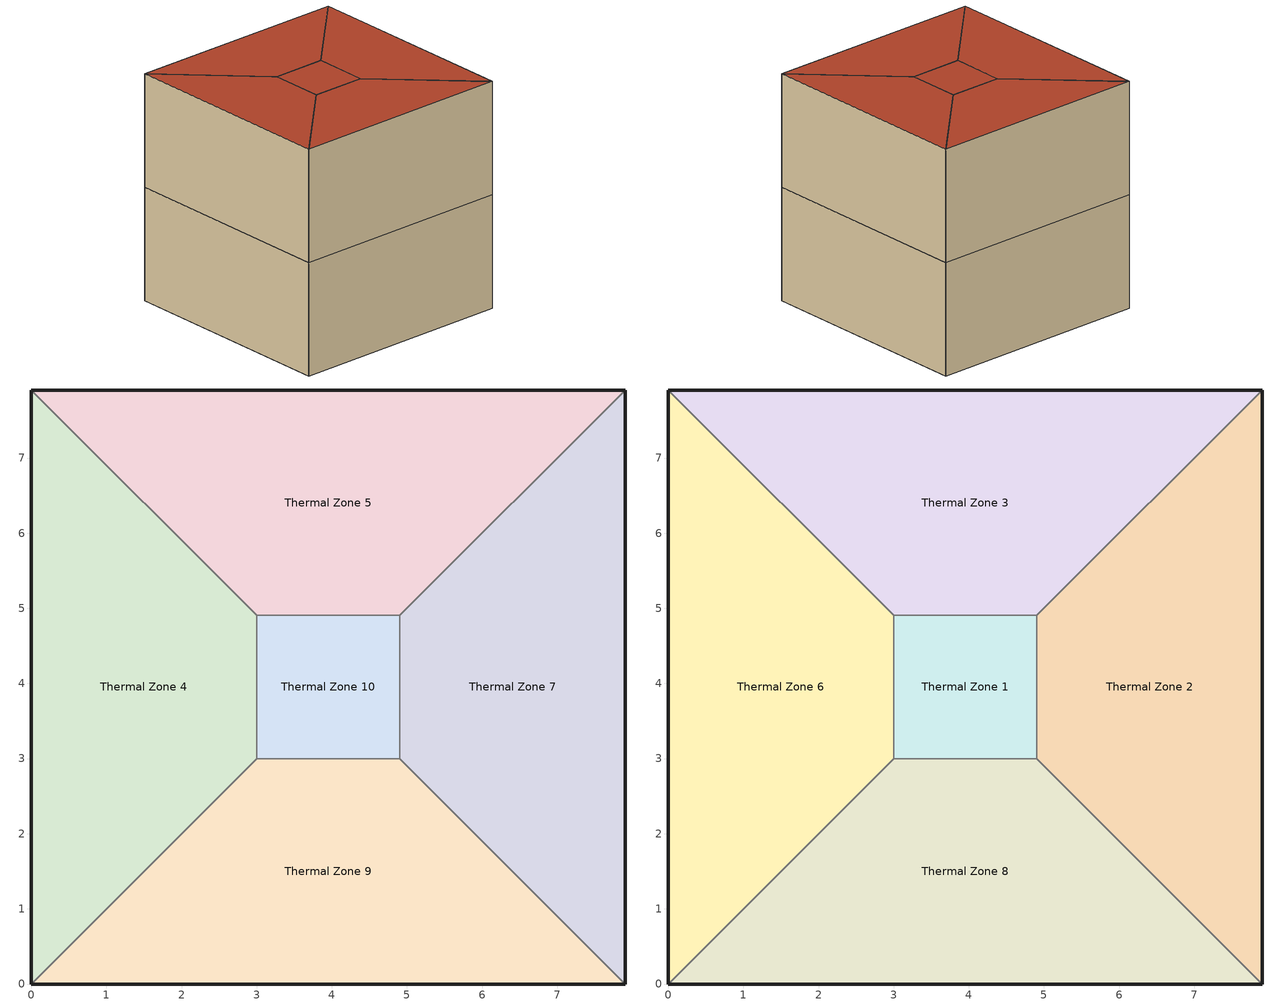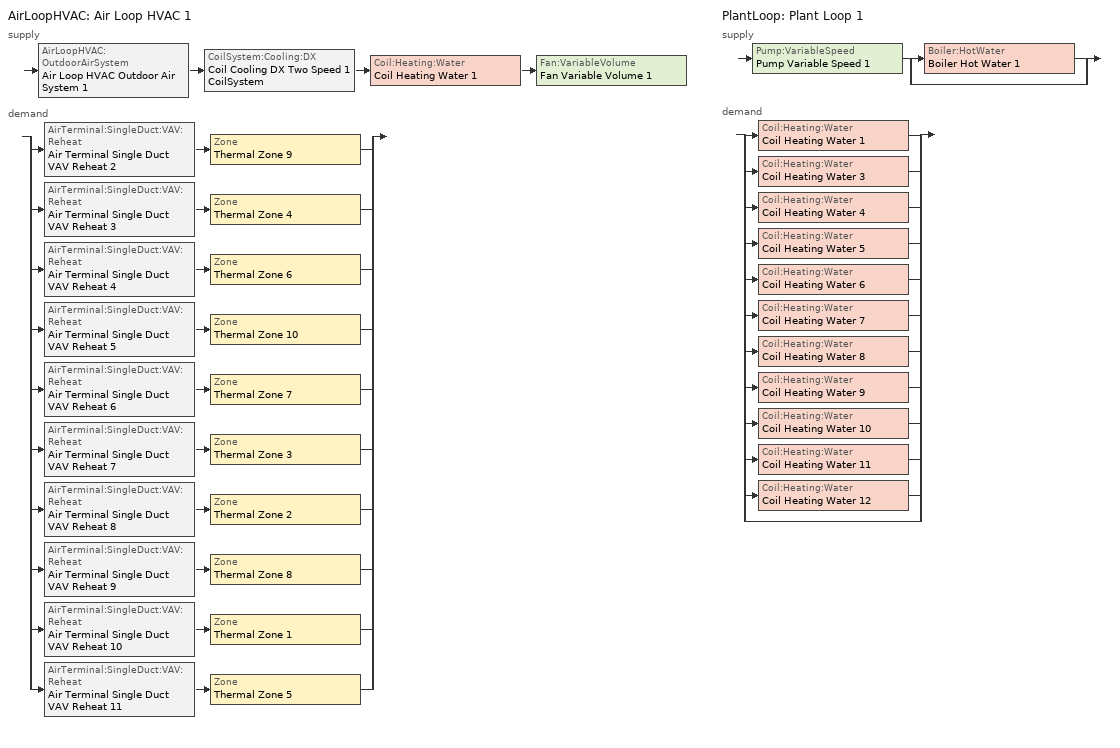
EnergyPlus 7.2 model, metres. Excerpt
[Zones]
Thermal Zone 7
 floor ground (000_ExtSlabCarpet_4in_ClimateZone 1-8): 7.91,7.91 7.91,0 4.91,3 4.91,4.91 z0
 wall outside (ASHRAE_189.1-2009_ExtWall_SteelFrame_ClimateZone 4-8): 7.91,0 7.91,7.91 z0:4
 wall to Thermal Zone 10 (000_Interior Wall): 4.91,4.91 4.91,3 z0:4
 wall to Thermal Zone 9 (000_Interior Wall): 4.91,3 7.91,0 z0:4
 wall to Thermal Zone 5 (000_Interior Wall): 7.91,7.91 4.91,4.91 z0:4
Thermal Zone 9
 floor ground (000_ExtSlabCarpet_4in_ClimateZone 1-8): 7.91,0 0,0 3,3 4.91,3 z0
 wall outside (ASHRAE_189.1-2009_ExtWall_SteelFrame_ClimateZone 4-8): 0,0 7.91,0 z0:4
 wall to Thermal Zone 10 (000_Interior Wall): 4.91,3 3,3 z0:4
 wall to Thermal Zone 4 (000_Interior Wall): 3,3 0,0 z0:4
Thermal Zone 4
 floor ground (000_ExtSlabCarpet_4in_ClimateZone 1-8): 0,0 0,7.91 3,4.91 3,3 z0
 wall outside (ASHRAE_189.1-2009_ExtWall_SteelFrame_ClimateZone 4-8): 0,7.91 0,0 z0:4
 wall to Thermal Zone 5 (000_Interior Wall): 3,4.91 0,7.91 z0:4
 wall to Thermal Zone 10 (000_Interior Wall): 3,3 3,4.91 z0:4
Thermal Zone 10
 floor ground (000_ExtSlabCarpet_4in_ClimateZone 1-8): 3,3 3,4.91 4.91,4.91 4.91,3 z0
 wall to Thermal Zone 5 (000_Interior Wall): 4.91,4.91 3,4.91 z0:4
Thermal Zone 5
 floor ground (000_ExtSlabCarpet_4in_ClimateZone 1-8): 0,7.91 7.91,7.91 4.91,4.91 3,4.91 z0
 wall outside (ASHRAE_189.1-2009_ExtWall_SteelFrame_ClimateZone 4-8): 7.91,7.91 0,7.91 z0:4
Thermal Zone 3
 floor to Thermal Zone 5 (000_Interior Floor): 0,7.91 7.91,7.91 4.91,4.91 3,4.91 z4
 wall outside (ASHRAE_189.1-2009_ExtWall_SteelFrame_ClimateZone 4-8): 7.91,7.91 0,7.91 z4:8
 wall to Thermal Zone 6 (000_Interior Wall): 0,7.91 3,4.91 z4:8
 wall to Thermal Zone 2 (000_Interior Wall): 4.91,4.91 7.91,7.91 z4:8
 wall to Thermal Zone 1 (000_Interior Wall): 3,4.91 4.91,4.91 z4:8
 roof outside (ASHRAE_189.1-2009_ExtRoof_IEAD_ClimateZone 2-5): 3,4.91 4.91,4.91 7.91,7.91 0,7.91 z8
Thermal Zone 6
 floor to Thermal Zone 4 (000_Interior Floor): 0,0 0,7.91 3,4.91 3,3 z4
 wall outside (ASHRAE_189.1-2009_ExtWall_SteelFrame_ClimateZone 4-8): 0,7.91 0,0 z4:8
 wall to Thermal Zone 1 (000_Interior Wall): 3,3 3,4.91 z4:8
 wall to Thermal Zone 8 (000_Interior Wall): 0,0 3,3 z4:8
 roof outside (ASHRAE_189.1-2009_ExtRoof_IEAD_ClimateZone 2-5): 3,3 3,4.91 0,7.91 0,0 z8
Thermal Zone 1
 floor to Thermal Zone 10 (000_Interior Floor): 3,3 3,4.91 4.91,4.91 4.91,3 z4
 wall to Thermal Zone 8 (000_Interior Wall): 3,3 4.91,3 z4:8
 wall to Thermal Zone 2 (000_Interior Wall): 4.91,3 4.91,4.91 z4:8
 roof outside (ASHRAE_189.1-2009_ExtRoof_IEAD_ClimateZone 2-5): 4.91,3 4.91,4.91 3,4.91 3,3 z8
Thermal Zone 8
 floor to Thermal Zone 9 (000_Interior Floor): 7.91,0 0,0 3,3 4.91,3 z4
 wall outside (ASHRAE_189.1-2009_ExtWall_SteelFrame_ClimateZone 4-8): 0,0 7.91,0 z4:8
 wall to Thermal Zone 2 (000_Interior Wall): 7.91,0 4.91,3 z4:8
 roof outside (ASHRAE_189.1-2009_ExtRoof_IEAD_ClimateZone 2-5): 4.91,3 3,3 0,0 7.91,0 z8
Thermal Zone 2
 floor to Thermal Zone 7 (000_Interior Floor): 7.91,7.91 7.91,0 4.91,3 4.91,4.91 z4
 wall outside (ASHRAE_189.1-2009_ExtWall_SteelFrame_ClimateZone 4-8): 7.91,0 7.91,7.91 z4:8
 roof outside (ASHRAE_189.1-2009_ExtRoof_IEAD_ClimateZone 2-5): 4.91,4.91 4.91,3 7.91,0 7.91,7.91 z8
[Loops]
AirLoopHVAC 'Air Loop HVAC 1'
 supply: AirLoopHVAC:OutdoorAirSystem 'Air Loop HVAC Outdoor Air System 1' > CoilSystem:Cooling:DX 'Coil Cooling DX Two Speed 1 CoilSystem' > Coil:Heating:Water 'Coil Heating Water 1' > Fan:VariableVolume 'Fan Variable Volume 1'
 demand: split
  | AirTerminal:SingleDuct:VAV:Reheat 'Air Terminal Single Duct VAV Reheat 2' > Zone 'Thermal Zone 9'
  | AirTerminal:SingleDuct:VAV:Reheat 'Air Terminal Single Duct VAV Reheat 3' > Zone 'Thermal Zone 4'
  | AirTerminal:SingleDuct:VAV:Reheat 'Air Terminal Single Duct VAV Reheat 4' > Zone 'Thermal Zone 6'
  | AirTerminal:SingleDuct:VAV:Reheat 'Air Terminal Single Duct VAV Reheat 5' > Zone 'Thermal Zone 10'
  | AirTerminal:SingleDuct:VAV:Reheat 'Air Terminal Single Duct VAV Reheat 6' > Zone 'Thermal Zone 7'
  | AirTerminal:SingleDuct:VAV:Reheat 'Air Terminal Single Duct VAV Reheat 7' > Zone 'Thermal Zone 3'
  | AirTerminal:SingleDuct:VAV:Reheat 'Air Terminal Single Duct VAV Reheat 8' > Zone 'Thermal Zone 2'
  | AirTerminal:SingleDuct:VAV:Reheat 'Air Terminal Single Duct VAV Reheat 9' > Zone 'Thermal Zone 8'
  | AirTerminal:SingleDuct:VAV:Reheat 'Air Terminal Single Duct VAV Reheat 10' > Zone 'Thermal Zone 1'
  | AirTerminal:SingleDuct:VAV:Reheat 'Air Terminal Single Duct VAV Reheat 11' > Zone 'Thermal Zone 5'
PlantLoop 'Plant Loop 1'
 supply: Pump:VariableSpeed 'Pump Variable Speed 1' > split
  | Boiler:HotWater 'Boiler Hot Water 1'
  | bypass
 demand: split
  | Coil:Heating:Water 'Coil Heating Water 1'
  | Coil:Heating:Water 'Coil Heating Water 3'
  | Coil:Heating:Water 'Coil Heating Water 4'
  | Coil:Heating:Water 'Coil Heating Water 5'
  | Coil:Heating:Water 'Coil Heating Water 6'
  | Coil:Heating:Water 'Coil Heating Water 7'
  | Coil:Heating:Water 'Coil Heating Water 8'
  | Coil:Heating:Water 'Coil Heating Water 9'
  | Coil:Heating:Water 'Coil Heating Water 10'
  | Coil:Heating:Water 'Coil Heating Water 11'
  | Coil:Heating:Water 'Coil Heating Water 12'
  | bypass
[Site:Location]
San Francisco Intl Ap_CA_USA Design_Conditions: Latitude {deg}=37.62; Longitude {deg}=-122.4; Time Zone {hr}=-8; Elevation {m}=2
[SizingPeriod:DesignDay] Day of Month=21; Dry-Bulb Temperature Range Modifier Type=DefaultMultipliers; Barometric Pressure {Pa}=101301; Rain Indicator=No; Snow Indicator=No; Daylight Saving Time Indicator=No
Name | Month | Day Type | Maximum Dry-Bulb Temperature {C} | Daily Dry-Bulb Temperature Range {deltaC} | Humidity Condition Type | Enthalpy at Maximum Dry-Bulb {J/kg} | Wind Speed {m/s} | Wind Direction {deg} | Solar Model Indicator | ASHRAE Clear Sky Optical Depth for Beam Irradiance (taub) | ASHRAE Clear Sky Optical Depth for Diffuse Irradiance (taud) | Wetbulb or DewPoint at Maximum Dry-Bulb {C} | Sky Clearness
San Francisco Intl Ap Ann Clg 2% Condns Enth=>MDB | 8 | SummerDesignDay | 22.4 | 8.5 | Enthalpy | 47600 | 5.9 | 310 | ASHRAETau | 0.365 | 2.435
San Francisco Intl Ap Ann Clg 2% Condns DP=>MDB | 8 | SummerDesignDay | 18.7 | 8.5 | Dewpoint |  | 5.9 | 310 | ASHRAETau | 0.365 | 2.435 | 14.7
San Francisco Intl Ap Ann Hum_n 99.6% Condns DP=>MCDB | 1 | WinterDesignDay | 10.7 | 0 | Dewpoint |  | 2.2 | 150 | ASHRAEClearSky |  |  | -3.7 | 0
San Francisco Intl Ap Ann Htg 99% Condns DB | 1 | WinterDesignDay | 4.9 | 0 | Wetbulb |  | 2.2 | 150 | ASHRAEClearSky |  |  | 4.9 | 0
San Francisco Intl Ap Ann Htg Wind 99.6% Condns WS=>MCDB | 1 | WinterDesignDay | 12.1 | 0 | Wetbulb |  | 12.9 | 150 | ASHRAEClearSky |  |  | 12.1 | 0
San Francisco Intl Ap Ann Clg 1% Condns Enth=>MDB | 8 | SummerDesignDay | 23.8 | 8.5 | Enthalpy | 49800 | 5.9 | 310 | ASHRAETau | 0.365 | 2.435
San Francisco Intl Ap Ann Hum_n 99% Condns DP=>MCDB | 1 | WinterDesignDay | 11.2 | 0 | Dewpoint |  | 2.2 | 150 | ASHRAEClearSky |  |  | -1.2 | 0
San Francisco Intl Ap Ann Clg 1% Condns DB=>MWB | 8 | SummerDesignDay | 25.7 | 8.5 | Wetbulb |  | 5.9 | 310 | ASHRAETau | 0.365 | 2.435 | 16.7
San Francisco Intl Ap Ann Clg 1% Condns DP=>MDB | 8 | SummerDesignDay | 19.2 | 8.5 | Dewpoint |  | 5.9 | 310 | ASHRAETau | 0.365 | 2.435 | 15.3
San Francisco Intl Ap Ann Clg 2% Condns WB=>MDB | 8 | SummerDesignDay | 22.4 | 8.5 | Wetbulb |  | 5.9 | 310 | ASHRAETau | 0.365 | 2.435 | 17
San Francisco Intl Ap Ann Clg .4% Condns Enth=>MDB | 8 | SummerDesignDay | 25.8 | 8.5 | Enthalpy | 52400 | 5.9 | 310 | ASHRAETau | 0.365 | 2.435
San Francisco Intl Ap Ann Clg .4% Condns DB=>MWB | 8 | SummerDesignDay | 28.3 | 8.5 | Wetbulb |  | 5.9 | 310 | ASHRAETau | 0.365 | 2.435 | 17.2
San Francisco Intl Ap Ann Htg Wind 99% Condns WS=>MCDB | 1 | WinterDesignDay | 12.2 | 0 | Wetbulb |  | 11.6 | 150 | ASHRAEClearSky |  |  | 12.2 | 0
San Francisco Intl Ap Ann Clg .4% Condns DP=>MDB | 8 | SummerDesignDay | 19.9 | 8.5 | Dewpoint |  | 5.9 | 310 | ASHRAETau | 0.365 | 2.435 | 16.1
San Francisco Intl Ap Ann Htg 99.6% Condns DB | 1 | WinterDesignDay | 3.8 | 0 | Wetbulb |  | 2.2 | 150 | ASHRAEClearSky |  |  | 3.8 | 0
San Francisco Intl Ap Ann Clg .4% Condns WB=>MDB | 8 | SummerDesignDay | 25.7 | 8.5 | Wetbulb |  | 5.9 | 310 | ASHRAETau | 0.365 | 2.435 | 18.6
San Francisco Intl Ap Ann Clg 1% Condns WB=>MDB | 8 | SummerDesignDay | 23.9 | 8.5 | Wetbulb |  | 5.9 | 310 | ASHRAETau | 0.365 | 2.435 | 17.8
San Francisco Intl Ap Ann Clg 2% Condns DB=>MWB | 8 | SummerDesignDay | 23.6 | 8.5 | Wetbulb |  | 5.9 | 310 | ASHRAETau | 0.365 | 2.435 | 16.2
[Building]
Building 1
[Material] Thermal Absorptance=0.9
Name | Roughness | Thickness {m} | Conductivity {W/m-K} | Density {kg/m3} | Specific Heat {J/kg-K} | Solar Absorptance | Visible Absorptance
Wall Insulation [39] | MediumRough | 0.1184 | 0.045 | 265 | 836.8 | 0.7 | 0.7
Metal Decking | MediumSmooth | 0.0015 | 45.006 | 7680 | 418.4 | 0.7 | 0.3
Roof Membrane | VeryRough | 0.0095 | 0.16 | 1121.29 | 1460 | 0.7 | 0.7
000_G01a 19mm gypsum board | MediumSmooth | 0.019 | 0.16 | 800 | 1090 | 0.7 | 0.7
000_F16 Acoustic tile | MediumSmooth | 0.0191 | 0.06 | 368 | 590 | 0.7 | 0.7
MAT-CC05 4 HW CONCRETE | Rough | 0.1016 | 1.311 | 2240 | 836.8 | 0.7 | 0.7
Roof Insulation [21] | MediumRough | 0.2105 | 0.049 | 265 | 836.8 | 0.7 | 0.7
1/2IN Gypsum | Smooth | 0.0127 | 0.16 | 784.9 | 830 | 0.92 | 0.92
000_M11 100mm lightweight concrete | MediumRough | 0.1016 | 0.53 | 1280 | 840 | 0.7 | 0.7
[Material:AirGap]
Name | Thermal Resistance {m2-K/W}
000_F04 Wall air space resistance | 0.15
000_F05 Ceiling air space resistance | 0.18
[Material:NoMass] Thermal Absorptance=0.9; Solar Absorptance=0.7
Name | Roughness | Thermal Resistance {m2-K/W} | Visible Absorptance
MAT-SHEATH | Rough | 0.3626 | 0.7
CP02 CARPET PAD | VeryRough | 0.2165 | 0.8
[Construction]
000_Interior Floor: 000_F16 Acoustic tile, 000_F05 Ceiling air space resistance, 000_M11 100mm lightweight concrete
000_ExtSlabCarpet_4in_ClimateZone 1-8: MAT-CC05 4 HW CONCRETE, CP02 CARPET PAD
ASHRAE_189.1-2009_ExtWall_SteelFrame_ClimateZone 4-8: MAT-SHEATH, Wall Insulation [39], 1/2IN Gypsum
ASHRAE_189.1-2009_ExtRoof_IEAD_ClimateZone 2-5: Roof Membrane, Roof Insulation [21], Metal Decking
000_Interior Wall: 000_G01a 19mm gypsum board, 000_F04 Wall air space resistance, 000_G01a 19mm gypsum board
[AirLoopHVAC]
Air Loop HVAC 1: Design Supply Air Flow Rate {m3/s}=AutoSize
[Sizing:System]
Air Loop HVAC 1: Type of Load to Size On=Sensible; Design Outdoor Air Flow Rate {m3/s}=Autosize; Minimum System Air Flow Ratio=0.3; Preheat Design Temperature {C}=7; Preheat Design Humidity Ratio {kgWater/kgDryAir}=0.008; Precool Design Temperature {C}=12.8; Precool Design Humidity Ratio {kgWater/kgDryAir}=0.008; Central Cooling Design Supply Air Temperature {C}=12.8; Central Heating Design Supply Air Temperature {C}=12.8; Sizing Option=NonCoincident; 100% Outdoor Air in Cooling=Yes; 100% Outdoor Air in Heating=Yes; Central Cooling Design Supply Air Humidity Ratio {kgWater/kgDryAir}=0.0085; Central Heating Design Supply Air Humidity Ratio {kgWater/kgDryAir}=0.008; Cooling Design Air Flow Method=DesignDay; Cooling Design Air Flow Rate {m3/s}=0; Heating Design Air Flow Method=DesignDay; Heating Design Air Flow Rate {m3/s}=0; System Outdoor Air Method=ZoneSum
[Controller:WaterCoil]
Controller Water Coil 1: Control Variable=Temperature; Action=Normal; Actuator Variable=Flow; Controller Convergence Tolerance {deltaC}=Autosize; Maximum Actuated Flow {m3/s}=Autosize; Minimum Actuated Flow {m3/s}=1e-07
[AvailabilityManager:Scheduled]
Name | Schedule
AvailabilityManager:Scheduled {e9820770-35a8-42e6-8438-46f8cad675e8} | Schedule:Compact {741fd80c-dce1-406e-8952-50b60e634e3b}
AvailabilityManager:Scheduled {794e5195-6671-438f-8b8c-f1e00ea26132} | Schedule:Compact {b5565e87-5f52-480e-b9fb-3f58529bb9a9}
[Controller:OutdoorAir]
Controller Outdoor Air 1: Minimum Outdoor Air Flow Rate {m3/s}=Autosize; Maximum Outdoor Air Flow Rate {m3/s}=Autosize; Economizer Control Type=FixedDryBulb; Economizer Control Action Type=ModulateFlow; Economizer Maximum Limit Dry-Bulb Temperature {C}=30; Economizer Maximum Limit Enthalpy {J/kg}=64000; Economizer Minimum Limit Dry-Bulb Temperature {C}=-100; Lockout Type=NoLockout; Minimum Limit Type=FixedMinimum; High Humidity Control=No; Control High Indoor Humidity Based on Outdoor Humidity Ratio=Yes; Heat Recovery Bypass Control Type=BypassWhenOAFlowGreaterThanMinimum
[SetpointManager:MixedAir] Control Variable=Temperature
Setpoint Manager Mixed Air 3; Setpoint Manager Mixed Air 2; Setpoint Manager Mixed Air 1
[CoilSystem:Cooling:DX]
Coil Cooling DX Two Speed 1 CoilSystem: Availability Schedule=Always_On; Cooling Coil=Coil Cooling DX Two Speed 1
[Coil:Cooling:DX:TwoSpeed]
Coil Cooling DX Two Speed 1: Availability Schedule=Always_On; Rated High Speed Total Cooling Capacity {W}=Autosize; Rated High Speed Sensible Heat Ratio=Autosize; Rated High Speed COP {W/W}=5.5; Rated High Speed Air Flow Rate {m3/s}=Autosize; Total Cooling Capacity Function of Temperature Curve=Curve Biquadratic 1; Total Cooling Capacity Function of Flow Fraction Curve=Curve Quadratic 1; Energy Input Ratio Function of Temperature Curve=Curve Biquadratic 2; Energy Input Ratio Function of Flow Fraction Curve=Curve Quadratic 2; Part Load Fraction Correlation Curve=Curve Quadratic 3; Rated Low Speed Total Cooling Capacity {W}=Autosize; Rated Low Speed Sensible Heat Ratio=0.69; Rated Low Speed COP {W/W}=6.6; Rated Low Speed Air Flow Rate {m3/s}=Autosize; Low Speed Total Cooling Capacity Function of Temperature Curve=Curve Biquadratic 3; Low Speed Energy Input Ratio Function of Temperature Curve=Curve Biquadratic 4; Condenser Type=AirCooled; High Speed Evaporative Condenser Effectiveness=0; Low Speed Evaporative Condenser Effectiveness=0; Basin Heater Capacity {W/K}=10; Basin Heater Setpoint Temperature {C}=2
[Coil:Heating:Water] Availability Schedule=Always_On; U-Factor Times Area Value {W/K}=Autosize; Maximum Water Flow Rate {m3/s}=Autosize; Performance Input Method=UFactorTimesAreaAndDesignWaterFlowRate; Rated Capacity {W}=Autosize; Rated Inlet Water Temperature {C}=82.2; Rated Inlet Air Temperature {C}=16.6; Rated Outlet Water Temperature {C}=71.1; Rated Outlet Air Temperature {C}=32.2; Rated Ratio for Air and Water Convection=0.5
Coil Heating Water 1; Coil Heating Water 3; Coil Heating Water 4; Coil Heating Water 5; Coil Heating Water 6; Coil Heating Water 7; Coil Heating Water 8; Coil Heating Water 9; Coil Heating Water 10; Coil Heating Water 11; Coil Heating Water 12
[Fan:VariableVolume]
Fan Variable Volume 1: Availability Schedule=Always_On; Fan Efficiency=0.5; Pressure Rise {Pa}=500; Maximum Flow Rate {m3/s}=AutoSize; Fan Power Minimum Flow Rate Input Method=FixedFlowRate; Fan Power Minimum Flow Fraction=0; Fan Power Minimum Air Flow Rate {m3/s}=0; Motor Efficiency=0.93; Motor In Airstream Fraction=1; Fan Power Coefficient 1=0.0407599; Fan Power Coefficient 2=0.088045; Fan Power Coefficient 3=-0.0729261; Fan Power Coefficient 4=0.94374; Fan Power Coefficient 5=0
[SetpointManager:Scheduled] Control Variable=Temperature
Name | Schedule
Setpoint Manager Scheduled 1 | Deck_Temperature
Setpoint Manager Scheduled 2 | Hot_Water_Temperature
[AirTerminal:SingleDuct:VAV:Reheat] Availability Schedule=Always_On; Maximum Air Flow Rate {m3/s}=Autosize; Zone Minimum Air Flow Input Method=Constant; Constant Minimum Air Flow Fraction=0.3; Fixed Minimum Air Flow Rate {m3/s}=0.3; Maximum Hot Water or Steam Flow Rate {m3/s}=Autosize; Minimum Hot Water or Steam Flow Rate {m3/s}=0; Convergence Tolerance=0.001; Damper Heating Action=Normal; Maximum Flow per Zone Floor Area During Reheat {m3/s-m2}=Autocalculate; Maximum Flow Fraction During Reheat=Autocalculate; Maximum Reheat Air Temperature {C}=35
Name | Reheat Coil
Air Terminal Single Duct VAV Reheat 2 | Coil Heating Water 3
Air Terminal Single Duct VAV Reheat 3 | Coil Heating Water 4
Air Terminal Single Duct VAV Reheat 4 | Coil Heating Water 5
Air Terminal Single Duct VAV Reheat 5 | Coil Heating Water 6
Air Terminal Single Duct VAV Reheat 6 | Coil Heating Water 7
Air Terminal Single Duct VAV Reheat 7 | Coil Heating Water 8
Air Terminal Single Duct VAV Reheat 8 | Coil Heating Water 9
Air Terminal Single Duct VAV Reheat 9 | Coil Heating Water 10
Air Terminal Single Duct VAV Reheat 10 | Coil Heating Water 11
Air Terminal Single Duct VAV Reheat 11 | Coil Heating Water 12
[PlantLoop]
Plant Loop 1: Fluid Type=Water; Plant Equipment Operation Scheme=Plant Loop 1 Operation Scheme List; Maximum Loop Temperature {C}=100; Minimum Loop Temperature {C}=0; Maximum Loop Flow Rate {m3/s}=Autosize; Minimum Loop Flow Rate {m3/s}=0; Plant Loop Volume {m3}=Autocalculate; Load Distribution Scheme=Optimal
[PlantEquipmentOperationSchemes]
Plant Loop 1 Operation Scheme List: Control Scheme Object Type 1=PlantEquipmentOperation:HeatingLoad; Control Scheme Name 1=Plant Loop 1 Heating Operation Scheme; Control Scheme Schedule Name 1=Plant Loop 1 On Schedule
[PlantEquipmentOperation:HeatingLoad]
Plant Loop 1 Heating Operation Scheme: Load Range Lower Limit 1 {W}=0; Load Range Upper Limit 1 {W}=1000000000; Range Equipment List Name 1=Plant Loop 1 Heating Equipment List
[PlantEquipmentList]
Plant Loop 1 Heating Equipment List: Boiler:HotWater, Boiler Hot Water 1
[Sizing:Plant]
Plant Loop 1: Loop Type=Heating; Design Loop Exit Temperature {C}=82; Loop Design Temperature Difference {deltaC}=11
[Pump:VariableSpeed]
Pump Variable Speed 1: Rated Flow Rate {m3/s}=Autosize; Rated Pump Head {Pa}=179352; Rated Power Consumption {W}=Autosize; Motor Efficiency=0.9; Fraction of Motor Inefficiencies to Fluid Stream=0; Coefficient 1 of the Part Load Performance Curve=0; Coefficient 2 of the Part Load Performance Curve=1; Coefficient 3 of the Part Load Performance Curve=0; Coefficient 4 of the Part Load Performance Curve=0; Minimum Flow Rate {m3/s}=0; Pump Control Type=Intermittent
[Boiler:HotWater]
Boiler Hot Water 1: Fuel Type=Gasoline; Nominal Capacity {W}=Autosize; Nominal Thermal Efficiency=0.66; Design Water Outlet Temperature {C}=82; Design Water Flow Rate {m3/s}=Autosize; Minimum Part Load Ratio=0; Maximum Part Load Ratio=1; Optimum Part Load Ratio=1; Water Outlet Upper Temperature Limit {C}=99; Boiler Flow Mode=ConstantFlow; Parasitic Electric Load {W}=0; Sizing Factor=1
[Zone]
Thermal Zone 3; Thermal Zone 6; Thermal Zone 1; Thermal Zone 7; Thermal Zone 8; Thermal Zone 2; Thermal Zone 9; Thermal Zone 4; Thermal Zone 10; Thermal Zone 5
[ZoneControl:Thermostat] Control Object Type 1=ThermostatSetpoint:DualSetpoint; Control Name 1=Thermostat Setpoint Dual Setpoint 1
Name | Zone or ZoneList | Control Type Schedule
Thermal Zone 3 Thermostat | Thermal Zone 3 | Thermal Zone 3 Thermostat Schedule
Thermal Zone 6 Thermostat | Thermal Zone 6 | Thermal Zone 6 Thermostat Schedule
Thermal Zone 1 Thermostat | Thermal Zone 1 | Thermal Zone 1 Thermostat Schedule
Thermal Zone 7 Thermostat | Thermal Zone 7 | Thermal Zone 7 Thermostat Schedule
Thermal Zone 8 Thermostat | Thermal Zone 8 | Thermal Zone 8 Thermostat Schedule
Thermal Zone 2 Thermostat | Thermal Zone 2 | Thermal Zone 2 Thermostat Schedule
Thermal Zone 9 Thermostat | Thermal Zone 9 | Thermal Zone 9 Thermostat Schedule
Thermal Zone 4 Thermostat | Thermal Zone 4 | Thermal Zone 4 Thermostat Schedule
Thermal Zone 10 Thermostat | Thermal Zone 10 | Thermal Zone 10 Thermostat Schedule
Thermal Zone 5 Thermostat | Thermal Zone 5 | Thermal Zone 5 Thermostat Schedule
[ThermostatSetpoint:DualSetpoint]
Thermostat Setpoint Dual Setpoint 1: Heating Setpoint Temperature Schedule=Heating Sch; Cooling Setpoint Temperature Schedule=Cooling Sch
[Zone equipment]
Thermal Zone 3: Air Terminal Single Duct VAV Reheat 7
Thermal Zone 6: Air Terminal Single Duct VAV Reheat 4
Thermal Zone 1: Air Terminal Single Duct VAV Reheat 10
Thermal Zone 7: Air Terminal Single Duct VAV Reheat 6
Thermal Zone 8: Air Terminal Single Duct VAV Reheat 9
Thermal Zone 2: Air Terminal Single Duct VAV Reheat 8
Thermal Zone 9: Air Terminal Single Duct VAV Reheat 2
Thermal Zone 4: Air Terminal Single Duct VAV Reheat 3
Thermal Zone 10: Air Terminal Single Duct VAV Reheat 5
Thermal Zone 5: Air Terminal Single Duct VAV Reheat 11
[Sizing:Zone] Zone Cooling Design Supply Air Temperature Input Method=SupplyAirTemperature; Zone Cooling Design Supply Air Temperature {C}=14; Zone Heating Design Supply Air Temperature Input Method=SupplyAirTemperature; Zone Heating Design Supply Air Temperature {C}=40; Zone Cooling Design Supply Air Humidity Ratio {kgWater/kgDryAir}=0.0085; Zone Heating Design Supply Air Humidity Ratio {kgWater/kgDryAir}=0.008; Cooling Design Air Flow Method=DesignDay; Cooling Design Air Flow Rate {m3/s}=0; Cooling Minimum Air Flow per Zone Floor Area {m3/s-m2}=0.000762; Cooling Minimum Air Flow {m3/s}=0; Cooling Minimum Air Flow Fraction=0; Heating Design Air Flow Method=DesignDay; Heating Design Air Flow Rate {m3/s}=0; Heating Maximum Air Flow per Zone Floor Area {m3/s-m2}=0.002032; Heating Maximum Air Flow {m3/s}=0.141576; Heating Maximum Air Flow Fraction=0.3
Thermal Zone 3; Thermal Zone 6; Thermal Zone 1; Thermal Zone 7; Thermal Zone 8; Thermal Zone 2; Thermal Zone 9; Thermal Zone 4; Thermal Zone 10; Thermal Zone 5
[Schedule:Day:Interval]
Heating Sch Default: No, 24:00, 24
Hot_Water_Temperature_Winter_Design_Day; Hot_Water_Temperature_Summer_Design_Day; Hot_Water_Temperature_Default: No, 24:00, 67
Deck_Temperature_Default; Deck_Temperature_Summer_Design_Day; Deck_Temperature_Winter_Design_Day: No, 24:00, 12.8
Cooling Sch Default: No, 24:00, 28
Always_On_Default; Always_On_Winter_Design_Day; Always_On_Summer_Design_Day: No, 24:00, 1
[Schedule:Week:Daily]
Schedule:Week:Daily {5e2e2595-9746-4518-9e00-22e42a88b82a}: Always_On_Default, Always_On_Default, Always_On_Default, Always_On_Default, Always_On_Default, Always_On_Default, Always_On_Default, Always_On_Default, Always_On_Summer_Design_Day, Always_On_Winter_Design_Day, Always_On_Default, Always_On_Default
Schedule:Week:Daily {e438683d-b40e-4d3a-849c-9a42fe3d143c}: Cooling Sch Default, Cooling Sch Default, Cooling Sch Default, Cooling Sch Default, Cooling Sch Default, Cooling Sch Default, Cooling Sch Default, Cooling Sch Default, Cooling Sch Default, Cooling Sch Default, Cooling Sch Default, Cooling Sch Default
Schedule:Week:Daily {46de221b-4268-46a1-bcdb-041e73185002}: Hot_Water_Temperature_Default, Hot_Water_Temperature_Default, Hot_Water_Temperature_Default, Hot_Water_Temperature_Default, Hot_Water_Temperature_Default, Hot_Water_Temperature_Default, Hot_Water_Temperature_Default, Hot_Water_Temperature_Default, Hot_Water_Temperature_Summer_Design_Day, Hot_Water_Temperature_Winter_Design_Day, Hot_Water_Temperature_Default, Hot_Water_Temperature_Default
Schedule:Week:Daily {003e1a4c-2df4-49d8-95fc-0e1208745d7c}: Heating Sch Default, Heating Sch Default, Heating Sch Default, Heating Sch Default, Heating Sch Default, Heating Sch Default, Heating Sch Default, Heating Sch Default, Heating Sch Default, Heating Sch Default, Heating Sch Default, Heating Sch Default
Schedule:Week:Daily {23d75c28-abe1-4232-b821-7a880a8295d3}: Deck_Temperature_Default, Deck_Temperature_Default, Deck_Temperature_Default, Deck_Temperature_Default, Deck_Temperature_Default, Deck_Temperature_Default, Deck_Temperature_Default, Deck_Temperature_Default, Deck_Temperature_Summer_Design_Day, Deck_Temperature_Winter_Design_Day, Deck_Temperature_Default, Deck_Temperature_Default
[Schedule:Year]
Always_On: Schedule:Week:Daily {5e2e2595-9746-4518-9e00-22e42a88b82a}, 1, 1, 12, 31
Cooling Sch: Schedule:Week:Daily {e438683d-b40e-4d3a-849c-9a42fe3d143c}, 1, 1, 12, 31
Hot_Water_Temperature: Schedule:Week:Daily {46de221b-4268-46a1-bcdb-041e73185002}, 1, 1, 12, 31
Heating Sch: Schedule:Week:Daily {003e1a4c-2df4-49d8-95fc-0e1208745d7c}, 1, 1, 12, 31
Deck_Temperature: Schedule:Week:Daily {23d75c28-abe1-4232-b821-7a880a8295d3}, 1, 1, 12, 31
[Schedule:Compact]
Schedule:Compact {741fd80c-dce1-406e-8952-50b60e634e3b}; Schedule:Compact {b5565e87-5f52-480e-b9fb-3f58529bb9a9}; Plant Loop 1 On Schedule: Through: 12/31, For: AllDays, Until: 24:00, 1
Thermal Zone 3 Thermostat Schedule; Thermal Zone 6 Thermostat Schedule; Thermal Zone 1 Thermostat Schedule; Thermal Zone 7 Thermostat Schedule; Thermal Zone 8 Thermostat Schedule; Thermal Zone 2 Thermostat Schedule; Thermal Zone 9 Thermostat Schedule; Thermal Zone 4 Thermostat Schedule; Thermal Zone 10 Thermostat Schedule; Thermal Zone 5 Thermostat Schedule: Through: 12/31, For: AllDays, Until: 24:00, 4
[Curve:Biquadratic]
Name | Coefficient1 Constant | Coefficient2 x | Coefficient3 x**2 | Coefficient4 y | Coefficient5 y**2 | Coefficient6 x*y | Minimum Value of x {BasedOnField A2} | Maximum Value of x {BasedOnField A2} | Minimum Value of y {BasedOnField A3} | Maximum Value of y {BasedOnField A3}
Curve Biquadratic 1 | 0.42415 | 0.04426 | -0.00042 | 0.00333 | -8e-05 | -0.00021 | 17 | 22 | 13 | 46
Curve Biquadratic 2 | 1.23649 | -0.02431 | 0.00057 | -0.01434 | 0.00063 | -0.00038 | 17 | 22 | 13 | 46
Curve Biquadratic 3; Curve Biquadratic 4 | 0 | 0 | 0 | 0 | 0 | 0 | 0 | 1 | 0 | 1
[Curve:Quadratic]
Name | Coefficient1 Constant | Coefficient2 x | Coefficient3 x**2 | Minimum Value of x {BasedOnField A2} | Maximum Value of x {BasedOnField A2}
Curve Quadratic 1 | 0.77136 | 0.34053 | -0.11088 | 0.75918 | 1.13877
Curve Quadratic 2 | 1.2055 | -0.32953 | 0.12308 | 0.75918 | 1.13877
Curve Quadratic 3 | 0.771 | 0.229 | 0 | 0 | 1
